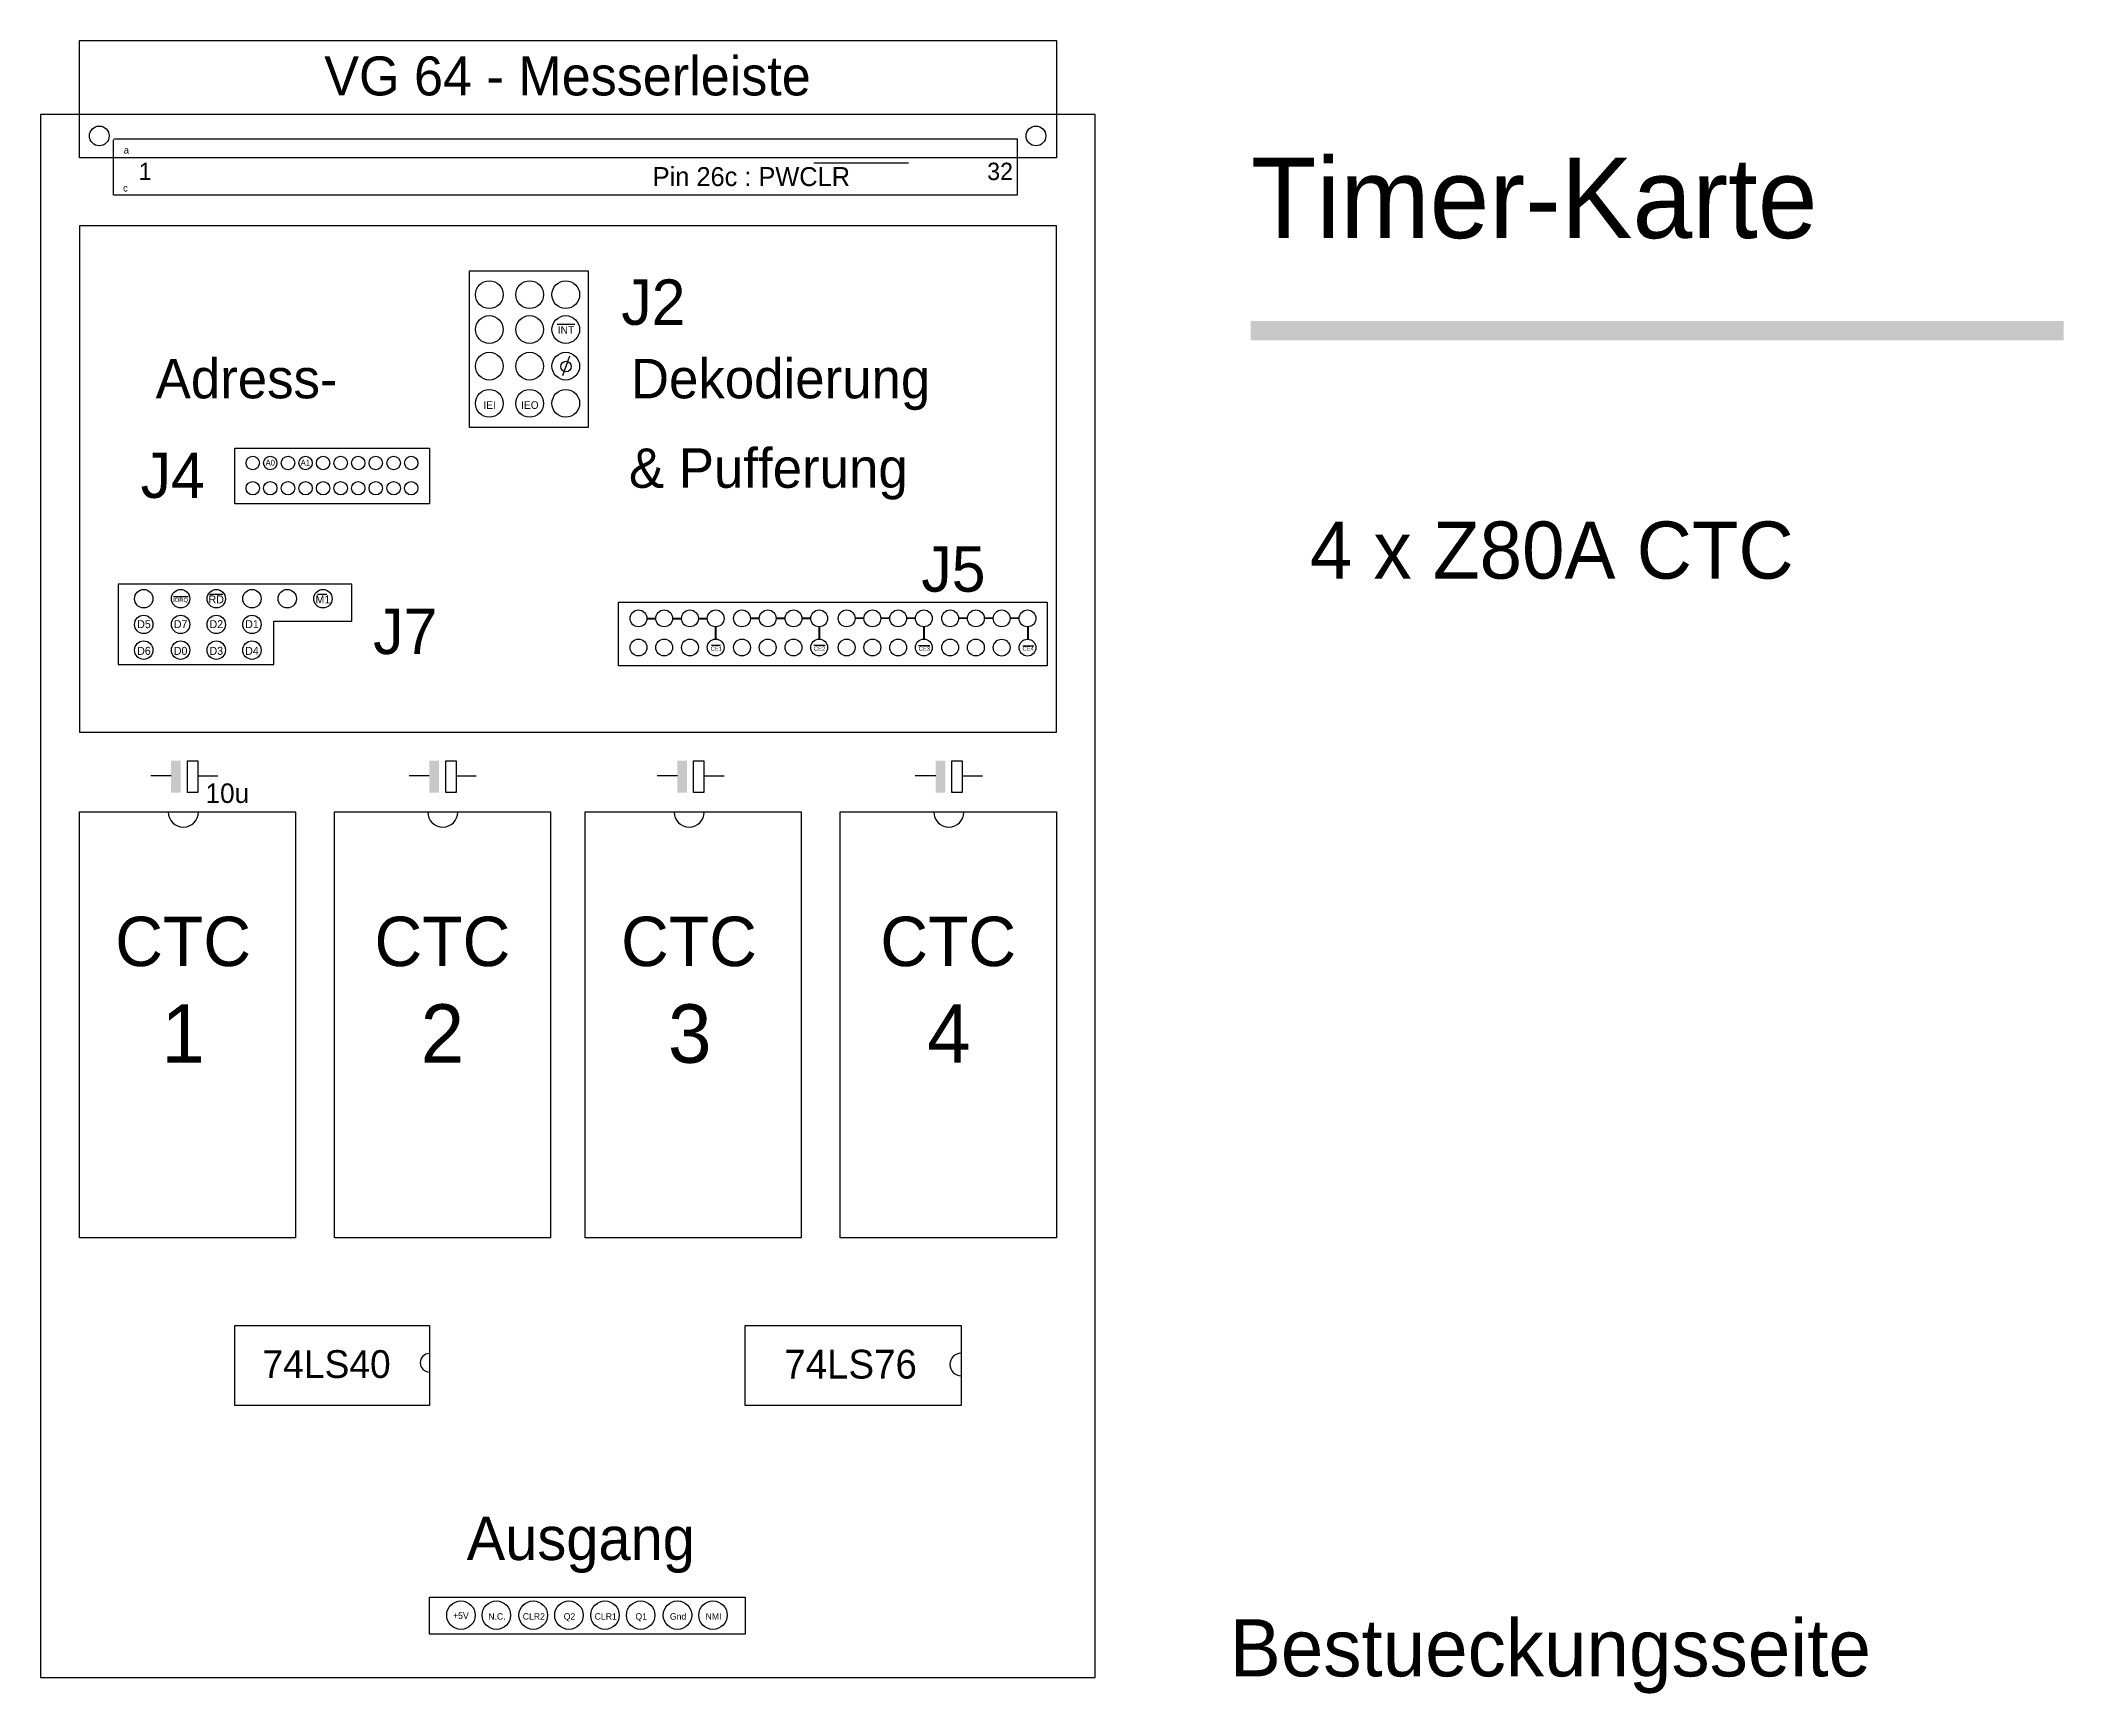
# Model space of a CAD drawing. Extents: x 2.4 to 12.8, y 0.1 to 8.6.
import ezdxf
from ezdxf.enums import TextEntityAlignment as Align

# ---------------------------------------------------------------- set-up
doc = ezdxf.new("R2010")
doc.units = 0
doc.layers.get('0').update_dxf_attribs({"linetype": 'CONTINUOUS'})

msp = doc.modelspace()

# ---------------------------------------------------------------- linework, layer by layer
at = {"color": 0}
for p, q in [((2.595, 7.986), (2.595, 8.588)), ((2.595, 8.588), (7.607, 8.588)), ((7.607, 8.588), (7.607, 7.986)), ((7.806, 8.208), (2.395, 8.208)), ((2.395, 8.208), (2.395, 0.19)), ((7.806, 0.19), (7.806, 8.208)), ((2.77, 7.794), (2.77, 8.079)), ((7.407, 8.081), (2.772, 8.081)), ((7.407, 7.796), (7.407, 8.081)), ((7.607, 7.986), (2.595, 7.986)), ((6.363, 7.96), (6.849, 7.96)), ((2.772, 7.796), (7.407, 7.796)), ((7.607, 7.637), (2.595, 7.637)), ((2.595, 7.637), (2.595, 5.039)), ((7.607, 5.039), (7.607, 7.637)), ((4.596, 7.406), (5.205, 7.406)), ((4.596, 6.602), (4.596, 7.406)), ((5.205, 7.406), (5.205, 6.602)), ((5.045, 7.133), (5.137, 7.133)), ((5.075, 6.869), (5.11, 6.97)), ((5.205, 6.602), (4.596, 6.602)), ((3.393, 6.211), (3.393, 6.496)), ((3.393, 6.496), (4.391, 6.496)), ((4.391, 6.496), (4.391, 6.211)), ((4.391, 6.211), (3.393, 6.211)), ((3.992, 5.799), (2.794, 5.799)), ((2.794, 5.799), (2.794, 5.387)), ((3.077, 5.736), (3.153, 5.736)), ((3.263, 5.748), (3.33, 5.748)), ((3.817, 5.748), (3.864, 5.748)), ((3.992, 5.609), (3.992, 5.799)), ((3.593, 5.387), (3.593, 5.609)), ((3.593, 5.609), (3.992, 5.609)), ((5.36, 5.707), (7.56, 5.707)), ((5.36, 5.38), (5.36, 5.707)), ((7.56, 5.707), (7.56, 5.38)), ((5.837, 5.485), (5.884, 5.485)), ((6.363, 5.485), (6.42, 5.485)), ((6.9, 5.484), (6.957, 5.484)), ((7.434, 5.483), (7.491, 5.483)), ((2.794, 5.387), (3.593, 5.387)), ((7.56, 5.38), (5.36, 5.38)), ((2.595, 5.039), (7.607, 5.039)), ((3.149, 4.729), (3.149, 4.893)), ((3.149, 4.893), (3.202, 4.893)), ((3.202, 4.893), (3.202, 4.729)), ((4.474, 4.729), (4.474, 4.893)), ((4.474, 4.893), (4.527, 4.893)), ((4.527, 4.893), (4.527, 4.729)), ((5.746, 4.729), (5.746, 4.893)), ((5.746, 4.893), (5.799, 4.893)), ((5.799, 4.893), (5.799, 4.729)), ((7.071, 4.729), (7.071, 4.893)), ((7.071, 4.893), (7.124, 4.893)), ((7.124, 4.893), (7.124, 4.729)), ((3.066, 4.816), (2.961, 4.816)), ((3.202, 4.816), (3.305, 4.816)), ((4.39, 4.816), (4.286, 4.816)), ((4.527, 4.816), (4.63, 4.816)), ((5.663, 4.816), (5.558, 4.816)), ((5.799, 4.816), (5.902, 4.816)), ((6.988, 4.816), (6.883, 4.816)), ((7.124, 4.816), (7.227, 4.816)), ((3.202, 4.729), (3.149, 4.729)), ((4.527, 4.729), (4.474, 4.729)), ((5.799, 4.729), (5.746, 4.729)), ((7.124, 4.729), (7.071, 4.729)), ((2.595, 2.445), (2.595, 4.631)), ((2.595, 4.631), (3.703, 4.631)), ((3.703, 4.631), (3.703, 2.445)), ((3.903, 4.631), (5.012, 4.631)), ((3.903, 2.445), (3.903, 4.631)), ((5.012, 4.631), (5.012, 2.445)), ((5.189, 4.631), (6.298, 4.631)), ((5.189, 2.445), (5.189, 4.631)), ((6.298, 4.631), (6.298, 2.445)), ((6.498, 2.445), (6.498, 4.631)), ((6.498, 4.631), (7.607, 4.631)), ((7.607, 4.631), (7.607, 2.445)), ((3.703, 2.445), (2.595, 2.445)), ((5.012, 2.445), (3.903, 2.445)), ((6.298, 2.445), (5.189, 2.445)), ((7.607, 2.445), (6.498, 2.445)), ((3.393, 1.585), (3.393, 1.996)), ((3.393, 1.996), (4.391, 1.996)), ((4.391, 1.996), (4.391, 1.585)), ((6.01, 1.585), (6.01, 1.996)), ((6.01, 1.996), (7.119, 1.996)), ((7.119, 1.996), (7.119, 1.585)), ((4.391, 1.585), (3.393, 1.585)), ((7.119, 1.585), (6.01, 1.585)), ((4.391, 0.412), (4.391, 0.602)), ((4.391, 0.602), (6.01, 0.602)), ((6.01, 0.602), (6.01, 0.412)), ((6.01, 0.412), (4.391, 0.412)), ((2.395, 0.19), (7.806, 0.19))]:
    msp.add_line(p, q, dxfattribs=at)
for centre, radius in [((2.697, 8.098), 0.0506), ((7.502, 8.098), 0.0506), ((4.698, 7.284), 0.0711), ((4.905, 7.284), 0.0711), ((5.09, 7.284), 0.0711), ((4.698, 7.105), 0.0711), ((4.905, 7.105), 0.0711), ((5.09, 7.105), 0.0711), ((4.698, 6.917), 0.0711), ((4.905, 6.917), 0.0711), ((5.09, 6.917), 0.0711), ((5.091, 6.915), 0.0272), ((4.698, 6.726), 0.0711), ((4.905, 6.726), 0.0711), ((5.09, 6.726), 0.0711), ((3.484, 6.42), 0.0344), ((3.574, 6.42), 0.0344), ((3.665, 6.42), 0.0344), ((3.755, 6.42), 0.0344), ((3.845, 6.42), 0.0344), ((3.935, 6.42), 0.0344), ((4.025, 6.42), 0.0344), ((4.115, 6.42), 0.0344), ((4.207, 6.42), 0.0344), ((4.297, 6.42), 0.0344), ((3.484, 6.291), 0.0344), ((3.574, 6.291), 0.0344), ((3.665, 6.291), 0.0344), ((3.755, 6.291), 0.0344), ((3.845, 6.291), 0.0344), ((3.935, 6.291), 0.0344), ((4.025, 6.291), 0.0344), ((4.115, 6.291), 0.0344), ((4.207, 6.291), 0.0344), ((4.297, 6.291), 0.0344), ((2.925, 5.724), 0.0473), ((3.114, 5.724), 0.0473), ((3.297, 5.724), 0.0473), ((3.48, 5.724), 0.0473), ((3.661, 5.724), 0.0473), ((3.844, 5.724), 0.0473), ((2.925, 5.592), 0.0473), ((3.114, 5.592), 0.0473), ((3.297, 5.592), 0.0473), ((3.48, 5.592), 0.0473), ((5.463, 5.623), 0.0432), ((5.595, 5.623), 0.0432), ((5.727, 5.623), 0.0432), ((5.859, 5.623), 0.0432), ((5.994, 5.623), 0.0432), ((6.126, 5.623), 0.0432), ((6.258, 5.623), 0.0432), ((6.39, 5.623), 0.0432), ((6.531, 5.623), 0.0432), ((6.663, 5.623), 0.0432), ((6.795, 5.623), 0.0432), ((6.927, 5.623), 0.0432), ((7.062, 5.623), 0.0432), ((7.194, 5.623), 0.0432), ((7.326, 5.623), 0.0432), ((7.459, 5.623), 0.0432), ((2.925, 5.46), 0.0473), ((3.114, 5.46), 0.0473), ((3.297, 5.46), 0.0473), ((3.48, 5.46), 0.0473), ((5.463, 5.474), 0.0432), ((5.595, 5.474), 0.0432), ((5.727, 5.474), 0.0432), ((5.859, 5.474), 0.0432), ((5.994, 5.474), 0.0432), ((6.126, 5.474), 0.0432), ((6.258, 5.474), 0.0432), ((6.39, 5.474), 0.0432), ((6.531, 5.474), 0.0432), ((6.663, 5.474), 0.0432), ((6.795, 5.474), 0.0432), ((6.927, 5.474), 0.0432), ((7.062, 5.474), 0.0432), ((7.194, 5.474), 0.0432), ((7.326, 5.473), 0.0432), ((7.459, 5.473), 0.0432), ((4.552, 0.509), 0.073), ((4.734, 0.509), 0.073), ((4.923, 0.509), 0.073), ((5.106, 0.509), 0.073), ((5.291, 0.509), 0.073), ((5.474, 0.509), 0.073), ((5.663, 0.509), 0.073), ((5.845, 0.509), 0.073)]:
    msp.add_circle(centre, radius, dxfattribs=at)
for centre, radius, start, end in [((3.128, 4.629), 0.0772, 180, 0), ((4.459, 4.629), 0.0772, 180, 0), ((5.723, 4.629), 0.0772, 180, 0), ((7.055, 4.629), 0.0772, 180, 0), ((4.391, 1.804), 0.0475, 90, 270), ((7.118, 1.795), 0.058, 90, 270)]:
    msp.add_arc(centre, radius, start, end, dxfattribs=at)
for points in [[(8.604, 7.149), (8.604, 7.049), (12.774, 7.149), (12.774, 7.049)], [(12.774, 7.149), (12.774, 7.049), (12.774, 7.149), (12.774, 7.049)], [(5.506, 5.627), (5.506, 5.617), (5.551, 5.627), (5.551, 5.617)], [(5.551, 5.627), (5.551, 5.617), (5.551, 5.627), (5.551, 5.617)], [(5.637, 5.627), (5.637, 5.617), (5.683, 5.627), (5.683, 5.617)], [(5.769, 5.627), (5.769, 5.617), (5.816, 5.627), (5.816, 5.617)], [(6.036, 5.628), (6.036, 5.618), (6.083, 5.628), (6.083, 5.618)], [(6.168, 5.628), (6.168, 5.618), (6.216, 5.628), (6.216, 5.618)], [(6.3, 5.628), (6.3, 5.618), (6.348, 5.628), (6.348, 5.618)], [(6.573, 5.629), (6.573, 5.619), (6.62, 5.629), (6.62, 5.619)], [(6.705, 5.629), (6.705, 5.619), (6.752, 5.629), (6.752, 5.619)], [(6.838, 5.629), (6.838, 5.619), (6.884, 5.629), (6.884, 5.619)], [(7.105, 5.629), (7.105, 5.619), (7.152, 5.629), (7.152, 5.619)], [(7.237, 5.629), (7.237, 5.619), (7.284, 5.629), (7.284, 5.619)], [(7.369, 5.629), (7.369, 5.619), (7.416, 5.629), (7.416, 5.619)], [(5.864, 5.58), (5.854, 5.58), (5.864, 5.517), (5.854, 5.517)], [(6.396, 5.581), (6.386, 5.581), (6.396, 5.517), (6.386, 5.517)], [(6.933, 5.581), (6.923, 5.581), (6.933, 5.516), (6.923, 5.516)], [(7.466, 5.581), (7.456, 5.581), (7.466, 5.514), (7.456, 5.514)], [(3.065, 4.728), (3.115, 4.728), (3.065, 4.893), (3.115, 4.893)], [(4.39, 4.728), (4.44, 4.728), (4.39, 4.893), (4.44, 4.893)], [(5.662, 4.728), (5.712, 4.728), (5.662, 4.893), (5.712, 4.893)], [(6.987, 4.728), (7.037, 4.728), (6.987, 4.893), (7.037, 4.893)]]:
    msp.add_trace(points, dxfattribs=at)

# ---------------------------------------------------------------- texts
for s, height, p in [('VG 64 - Messerleiste', 0.19991, (5.099, 8.306)), ('1', 0.0888, (2.932, 7.872)), ('32', 0.0888, (7.318, 7.872)), ('c', 0.0363, (2.831, 7.813)), ('INT', 0.0389, (5.091, 7.083)), ('IEI', 0.0389, (4.699, 6.698)), ('IEO', 0.0389, (4.906, 6.698)), ('A0', 0.0295, (3.574, 6.407)), ('A1', 0.0295, (3.754, 6.407)), ('IORQ', 0.0216, (3.114, 5.707)), ('RD', 0.0408, (3.297, 5.7)), ('M1', 0.0408, (3.844, 5.7)), ('D5', 0.0408, (2.926, 5.573)), ('D7', 0.0408, (3.114, 5.573)), ('D2', 0.0408, (3.297, 5.573)), ('D1', 0.0408, (3.48, 5.573)), ('D6', 0.0408, (2.926, 5.436)), ('D0', 0.0408, (3.114, 5.436)), ('D3', 0.0408, (3.297, 5.436)), ('D4', 0.0408, (3.48, 5.436)), ('CE1', 0.0216, (5.862, 5.457)), ('CE2', 0.0216, (6.392, 5.457)), ('CE3', 0.0216, (6.929, 5.457)), ('CE4', 0.0216, (7.462, 5.457)), ('CTC', 0.2535, (3.127, 3.839)), ('CTC', 0.2535, (4.457, 3.839)), ('CTC', 0.2535, (5.722, 3.839)), ('CTC', 0.2535, (7.052, 3.839)), ('1', 0.3, (3.127, 3.343)), ('2', 0.3, (4.457, 3.343)), ('3', 0.3, (5.726, 3.343)), ('4', 0.3, (7.055, 3.343)), ('74LS40', 0.1426, (3.863, 1.726)), ('74LS76', 0.1476, (6.551, 1.723)), ('Ausgang', 0.2218, (5.167, 0.792)), ('+5V', 0.0332, (4.552, 0.49)), ('N.C.', 0.0332, (4.737, 0.486)), ('CLR2', 0.0332, (4.926, 0.486)), ('Q2', 0.0332, (5.109, 0.486)), ('CLR1', 0.0332, (5.295, 0.486)), ('Q1', 0.0332, (5.477, 0.486)), ('Gnd', 0.0332, (5.666, 0.486)), ('NMI', 0.0332, (5.848, 0.486))]:
    msp.add_text(s, height=height, dxfattribs=at).set_placement(p, align=Align.CENTER)
for s, height, p in [('a', 0.0363, (2.822, 8.008)), ('Timer-Karte', 0.41197, (8.604, 7.574)), ('Pin 26c : PWCLR', 0.0973, (5.536, 7.841)), ('J2', 0.233, (5.375, 7.129)), ('Adress-', 0.2025, (2.986, 6.752)), ('Dekodierung', 0.20253, (5.424, 6.752)), ('J4', 0.233, (2.909, 6.241)), ('& Pufferung', 0.20253, (5.414, 6.293)), ('4 x Z80A CTC', 0.29299, (8.907, 5.827)), ('J5', 0.233, (6.914, 5.76)), ('J7', 0.233, (4.102, 5.44)), ('10u', 0.1003, (3.242, 4.676)), ('Bestueckungsseite', 0.29299, (8.497, 0.195))]:
    msp.add_text(s, height=height, dxfattribs=at).set_placement(p)

doc.saveas('drawing.dxf')
